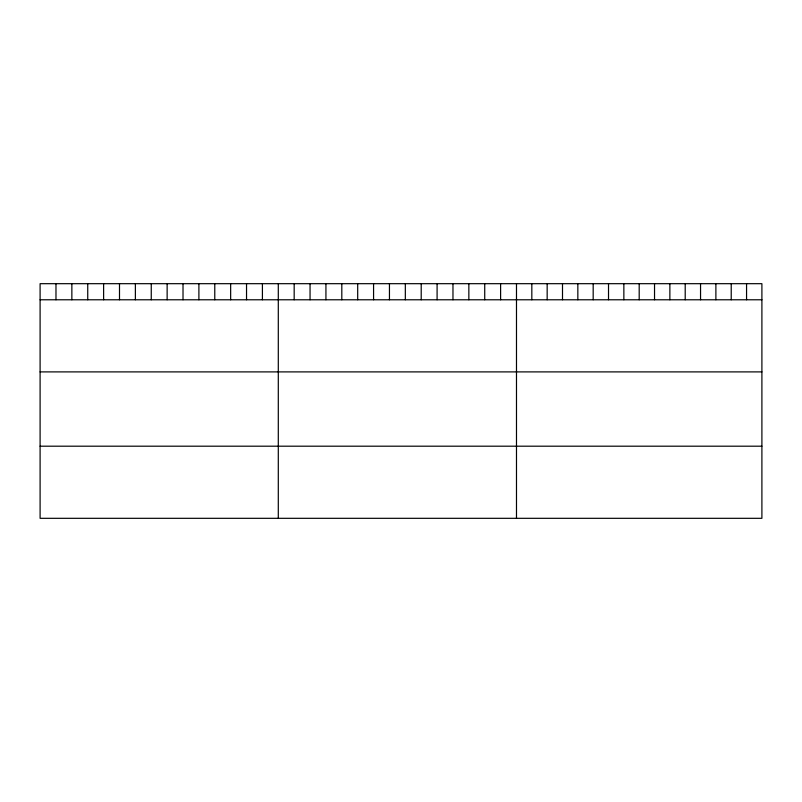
<?xml version="1.0" encoding="UTF-8"?>
<svg xmlns="http://www.w3.org/2000/svg" width="802" height="802" viewBox="0 0 802 802"><rect width="100%" height="100%" fill="white"/><g stroke="black" fill="none" stroke-linecap="round" stroke-linejoin="round"><path stroke-width="1.2" d="M761.9 299.778L761.9 518.313L40.1 518.313L40.1 283.687L761.9 283.687L761.9 299.778L40.1 299.778M40.1 371.897L761.9 371.897M40.1 446.193L761.9 446.193M746.562 283.687L746.562 299.778M731.223 283.687L731.223 299.778M715.885 283.687L715.885 299.778M700.547 283.687L700.547 299.778M685.209 283.687L685.209 299.778M669.87 283.687L669.87 299.778M654.532 283.687L654.532 299.778M639.194 283.687L639.194 299.778M623.856 283.687L623.856 299.778M608.517 283.687L608.517 299.778M593.179 283.687L593.179 299.778M577.841 283.687L577.841 299.778M562.503 283.687L562.503 299.778M547.164 283.687L547.164 299.778M531.826 283.687L531.826 299.778M516.488 283.687L516.488 518.313M500.608 283.687L500.608 299.778M484.729 283.687L484.729 299.778M468.849 283.687L468.849 299.778M452.97 283.687L452.97 299.778M437.09 283.687L437.09 299.778M421.21 283.687L421.21 299.778M405.331 283.687L405.331 299.778M389.451 283.687L389.451 299.778M373.572 283.687L373.572 299.778M357.692 283.687L357.692 299.778M341.812 283.687L341.812 299.778M325.933 283.687L325.933 299.778M310.053 283.687L310.053 299.778M294.174 283.687L294.174 299.778M278.294 283.687L278.294 518.313M262.414 283.687L262.414 299.778M246.535 283.687L246.535 299.778M230.655 283.687L230.655 299.778M214.776 283.687L214.776 299.778M198.896 283.687L198.896 299.778M183.016 283.687L183.016 299.778M167.137 283.687L167.137 299.778M151.257 283.687L151.257 299.778M135.378 283.687L135.378 299.778M119.498 283.687L119.498 299.778M103.618 283.687L103.618 299.778M87.739 283.687L87.739 299.778M71.859 283.687L71.859 299.778M55.98 283.687L55.98 299.778"/></g></svg>
